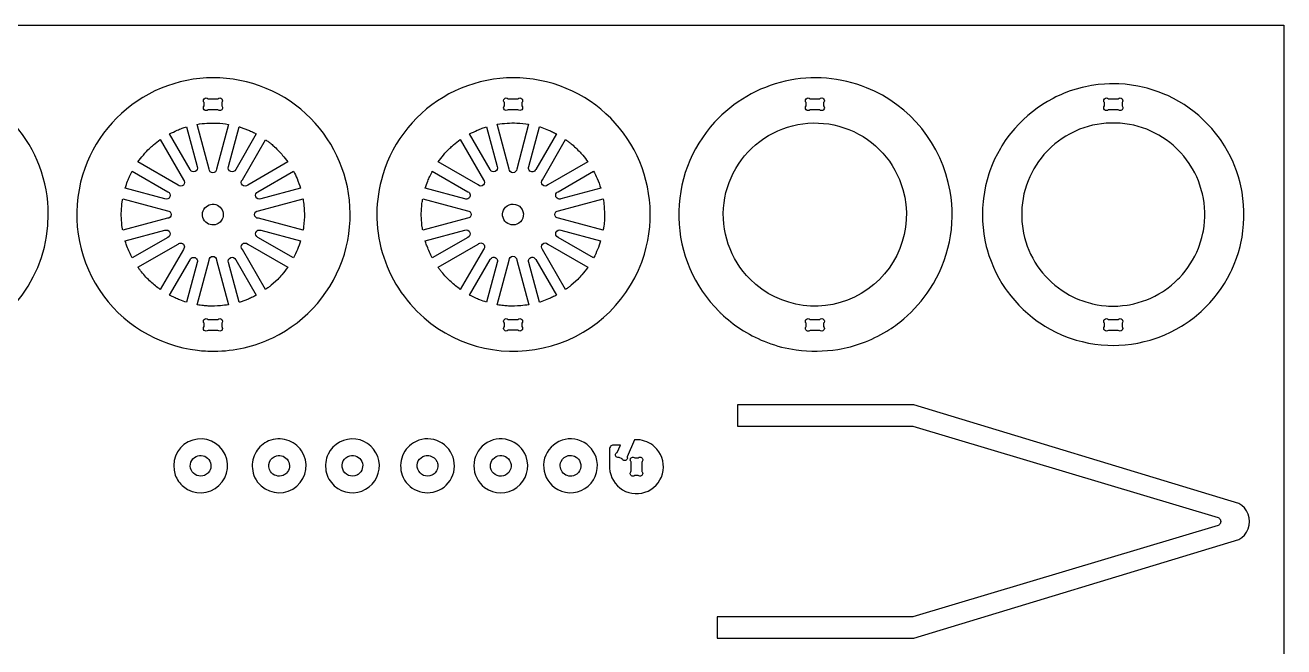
# Model space of a CAD drawing. Extents: x -403 to 468, y -286 to 186.
# Drawn here: x 122.5 to 467.6, y 15.1 to 185.5 of the extents above; entities that cross this region are included whole.
import ezdxf

# ---------------------------------------------------------------- set-up
doc = ezdxf.new("R2010")
doc.units = 0
doc.header["$MEASUREMENT"] = 0
doc.layers.get('0').update_dxf_attribs({"linetype": 'CONTINUOUS'})
doc.layers.add('SECTIONCUTEDGES', color=18, linetype='CONTINUOUS')

msp = doc.modelspace()

# ---------------------------------------------------------------- linework, layer by layer
for points in [[(467.58, 185.51), (467.58, -286.13), (-402.51, -286.13), (-402.51, 185.51)], [(445.84, 135.53), (445.71, 136.8), (445.52, 138.04), (445.27, 139.27), (445.12, 139.87), (444.78, 141.06), (444.59, 141.65), (444.17, 142.8), (443.69, 143.93), (443.16, 145.03), (442.58, 146.09), (441.95, 147.13), (441.62, 147.63), (440.92, 148.62), (440.18, 149.56), (439.39, 150.48), (438.56, 151.35), (437.69, 152.18), (437.23, 152.58), (436.3, 153.35), (435.34, 154.07), (434.34, 154.74), (433.3, 155.37), (432.24, 155.95), (431.14, 156.48), (430.01, 156.96), (428.86, 157.38), (427.68, 157.75), (426.48, 158.06), (425.25, 158.31), (424.01, 158.5), (422.74, 158.63), (421.46, 158.69), (420.16, 158.69), (418.88, 158.63), (417.61, 158.5), (416.37, 158.31), (415.14, 158.06), (413.94, 157.75), (412.76, 157.38), (411.61, 156.96), (410.48, 156.48), (409.38, 155.95), (408.84, 155.67), (407.79, 155.07), (406.78, 154.41), (405.79, 153.71), (404.84, 152.97), (403.93, 152.18), (403.06, 151.35), (402.64, 150.92), (401.83, 150.03), (401.06, 149.1), (400.34, 148.13), (399.66, 147.13), (399.03, 146.09), (398.46, 145.03), (397.93, 143.93), (397.45, 142.8), (397.03, 141.65), (396.66, 140.47), (396.35, 139.27), (396.1, 138.04), (395.91, 136.8), (395.78, 135.53), (395.72, 134.25), (395.72, 132.95), (395.78, 131.67), (395.91, 130.4), (396, 129.78), (396.22, 128.54), (396.5, 127.33), (396.84, 126.14), (397.23, 124.97), (397.68, 123.83), (398.18, 122.72), (398.74, 121.64), (399.34, 120.58), (400, 119.57), (400.7, 118.58), (401.44, 117.63), (402.23, 116.72), (403.06, 115.85), (403.93, 115.02), (404.84, 114.23), (405.79, 113.49), (406.78, 112.79), (407.79, 112.13), (408.84, 111.53), (409.38, 111.25), (410.48, 110.72), (411.61, 110.24), (412.18, 110.02), (413.34, 109.63), (414.54, 109.29), (415.14, 109.14), (416.37, 108.89), (417.61, 108.7), (418.88, 108.57), (419.52, 108.53), (420.81, 108.5), (422.1, 108.53), (423.38, 108.63), (424.63, 108.79), (425.25, 108.89), (426.48, 109.14), (427.68, 109.45), (428.86, 109.82), (430.01, 110.24), (431.14, 110.72), (432.24, 111.25), (433.3, 111.83), (434.34, 112.45), (434.84, 112.79), (435.83, 113.49), (436.77, 114.23), (437.69, 115.02), (438.56, 115.85), (438.98, 116.28), (439.79, 117.17), (440.56, 118.1), (441.28, 119.07), (441.95, 120.07), (442.58, 121.11), (443.16, 122.17), (443.69, 123.27), (444.17, 124.4), (444.39, 124.97), (444.78, 126.14), (445.12, 127.33), (445.4, 128.54), (445.52, 129.16), (445.71, 130.4), (445.84, 131.67), (445.9, 132.95), (445.9, 134.25)]]:
    msp.add_lwpolyline(points, close=True)
at = {"layer": 'SECTIONCUTEDGES'}
for points in [[(60.99, 111.69, 0.325322), (102.91, 97.94, 0.325497), (128.87, 133.59, 0.371858), (96.87, 170.67, 0.371962), (55.52, 144.43, 0.115164), (54.43, 127.41, 0.115322)], [(174.31, 96.14, 0.112364), (190.43, 99.84, 0.210055), (210.03, 122.76, 0.414116), (184.98, 169.48, 0.414311), (138.27, 144.44, 0.221929), (142.82, 113.03, 0.222236), (169.79, 96.39, 0.015157), (171.98, 96.2, 0.014233)], [(231.92, 105.26, 0.254136), (266.86, 97.61, 0.254134), (292.3, 122.77, 0.414116), (267.25, 169.49, 0.414311), (220.54, 144.45, 0.14489), (220.43, 123.19, 0.144775)], [(314.01, 105.84, 0.048565), (319.49, 101.72, 0.045826), (326, 98.52, 0.057671), (333.88, 96.51, 0.073449), (345.36, 96.65, 0.049668), (352.07, 98.42, 0.046635), (358.72, 101.63, 0.040326), (363.39, 104.99, 0.072135), (370.58, 113.16, 0.189941), (376.1, 140.05, 0.25932), (353.18, 168.37, 0.152812), (330.89, 170.15, 0.15269), (311.53, 158.9, 0.193513), (301.71, 132.74, 0.193448), (312.74, 107.05, 0.005813), (313.28, 106.52, 0.004363)], [(172.68, 165.33), (175.34, 165.33, -1), (176.4, 164.27), (176.4, 163.39, -1), (175.34, 162.33), (172.68, 162.33, -1), (171.62, 163.39), (171.62, 164.27, -1)], [(254.95, 165.34), (257.61, 165.34, -1), (258.67, 164.28), (258.67, 163.4, -1), (257.61, 162.34), (254.95, 162.34, -1), (253.89, 163.4), (253.89, 164.28, -1)], [(337.7, 165.33), (340.36, 165.33, -1), (341.42, 164.27), (341.42, 163.39, -1), (340.36, 162.33), (337.7, 162.33, -1), (336.64, 163.39), (336.64, 164.27, -1)], [(419.5, 165.33), (422.16, 165.33, -1), (423.22, 164.27), (423.22, 163.39, -1), (422.16, 162.33), (419.5, 162.33, -1), (418.44, 163.39), (418.44, 164.27, -1)], [(166.76, 157.63), (169.67, 146.76, -1), (167.73, 145.96), (162.1, 155.7, -0.012176), (164.21, 156.7, -0.019565), (165.56, 157.24, -0.009363), (166.16, 157.44, 0.003121)], [(178.29, 158.32), (175.01, 146.07, -1), (172.96, 146.07), (169.68, 158.32, -0.057699), (175.06, 158.66, -0.024823)], [(185.88, 155.72), (180.25, 145.96, -1), (178.3, 146.76), (181.22, 157.65, 0.006199), (181.33, 157.62, -0.0186), (181.45, 157.59), (183.77, 156.74, -0.018388), (184.83, 156.24, 0.006129)], [(249.03, 157.64), (251.94, 146.77, -1), (250, 145.97), (244.37, 155.71, -0.012176), (246.48, 156.71, -0.019565), (247.83, 157.25, -0.009363), (248.43, 157.45, 0.003121)], [(260.56, 158.33), (257.28, 146.08, -1), (255.23, 146.08), (251.95, 158.33, -0.057699), (257.33, 158.67, -0.024823)], [(268.15, 155.73), (262.52, 145.97, -1), (260.57, 146.77), (263.49, 157.66, 0.006199), (263.6, 157.63, -0.0186), (263.72, 157.6), (266.04, 156.75, -0.018388), (267.1, 156.25, 0.006129)], [(321.27, 115.85, -0.49076), (326.3, 155.25, -0.490919), (363.16, 140.47, -0.341454), (351.73, 111.96, -0.341597)], [(159.55, 154.13), (165.89, 143.14, -1), (164.44, 141.69), (153.46, 148.03, -0.014778), (154.93, 149.91, -0.028539), (156.65, 151.75, -0.018438), (157.72, 152.7, -0.011345)], [(194.52, 148.04), (183.53, 141.69, -1), (182.08, 143.14), (188.43, 154.12, 0.006303), (189.21, 153.56, -0.01891), (189.98, 152.97, -0.017187), (190.9, 152.16, -0.012321), (192.11, 150.96, -0.018926), (193.11, 149.83, -0.012469)], [(241.82, 154.14), (248.16, 143.15, -1), (246.71, 141.7), (235.73, 148.04, -0.014778), (237.2, 149.92, -0.028539), (238.92, 151.76, -0.018438), (239.99, 152.71, -0.011345)], [(276.79, 148.05), (265.8, 141.7, -1), (264.35, 143.15), (270.7, 154.13, 0.006303), (271.48, 153.57, -0.01891), (272.25, 152.98, -0.017187), (273.17, 152.17, -0.012321), (274.38, 150.97, -0.018926), (275.38, 149.84, -0.012469)], [(151.88, 145.48), (161.63, 139.85, -1), (160.82, 137.91), (149.95, 140.82, -0.012918), (150.62, 142.76, -0.018758), (151.17, 144.06, -0.010898), (151.52, 144.77, 0.003632)], [(198.03, 140.82), (187.15, 137.91, -1), (186.35, 139.85), (196.09, 145.48, -0.026072), (197.06, 143.46, -0.02074)], [(234.15, 145.49), (243.9, 139.86, -1), (243.09, 137.92), (232.23, 140.83, -0.012918), (232.89, 142.76, -0.018758), (233.44, 144.07, -0.010898), (233.79, 144.78, 0.003632)], [(280.3, 140.83), (269.42, 137.92, -1), (268.62, 139.86), (278.36, 145.49, -0.026072), (279.33, 143.47, -0.020703)], [(149.26, 137.9), (161.51, 134.62, -1), (161.51, 132.57), (149.26, 129.29, 0.006429), (149.11, 130.17, -0.01929), (148.99, 131.06), (148.86, 133.59), (148.99, 136.13, -0.018896), (149.11, 137.02, 0.006298)], [(175.08, 130.96, -0.781821), (171.79, 135.41, -0.781093), (176.78, 133.02, -0.122906), (176.19, 131.78, -0.122447)], [(198.72, 129.29), (186.46, 132.57, -1), (186.46, 134.62), (198.71, 137.9, -0.035509), (199.07, 133.95, -0.037792), (198.86, 130.23, -0.007975), (198.79, 129.76, 0.002658)], [(231.53, 137.91), (243.78, 134.63, -1), (243.78, 132.58), (231.53, 129.3, 0.006429), (231.38, 130.18, -0.01929), (231.26, 131.07), (231.13, 133.6), (231.26, 136.14, -0.018896), (231.38, 137.03, 0.006298)], [(257.33, 130.96, -0.385134), (253.74, 132.26, -0.384041), (254.66, 135.97, -0.445044), (258.77, 134.95, -0.443903)], [(280.99, 129.3), (268.73, 132.58, -1), (268.73, 134.63), (280.98, 137.91, -0.035509), (281.34, 133.96, -0.037792), (281.13, 130.24, -0.007975), (281.06, 129.77, 0.002658)], [(149.93, 126.36), (160.82, 129.28, -1), (161.63, 127.34), (151.88, 121.71, -0.020623), (150.44, 124.9, -0.019978), (149.99, 126.14, -0.019766), (149.96, 126.25, 0.006588)], [(196.1, 121.71), (186.35, 127.34, -1), (187.15, 129.28), (198.02, 126.37, -0.023422), (197.18, 124.02, -0.022807)], [(232.21, 126.37), (243.09, 129.29, -1), (243.9, 127.35), (234.15, 121.72, -0.020623), (232.71, 124.91, -0.019978), (232.26, 126.15, -0.019766), (232.23, 126.26, 0.006588)], [(278.37, 121.72), (268.62, 127.35, -1), (269.42, 129.29), (280.29, 126.38, -0.023422), (279.45, 124.03, -0.022807)], [(153.46, 119.15), (164.44, 125.5, -1), (165.89, 124.05), (159.55, 113.06, -0.024397), (156.99, 115.14, -0.042082), (154.43, 117.86, -0.010889), (153.94, 118.5, 0.00363)], [(188.43, 113.06), (182.08, 124.05, -1), (183.53, 125.5), (194.52, 119.16, -0.014529), (192.89, 117.08, -0.022653), (191.75, 115.83), (189.98, 114.21, -0.018394), (189.21, 113.63, 0.006131)], [(235.73, 119.16), (246.71, 125.51, -1), (248.16, 124.06), (241.82, 113.07, -0.024397), (239.27, 115.15, -0.042082), (236.7, 117.87, -0.010889), (236.21, 118.51, 0.00363)], [(270.7, 113.07), (264.35, 124.06, -1), (265.8, 125.51), (276.79, 119.17, -0.014529), (275.16, 117.09, -0.022653), (274.02, 115.84), (272.25, 114.22, -0.018394), (271.48, 113.64, 0.006131)], [(162.1, 111.48), (167.73, 121.23, -1), (169.67, 120.43), (166.76, 109.56, -0.012234), (164.89, 110.21, -0.017991), (163.64, 110.73, -0.010478), (162.87, 111.1, 0.003492)], [(169.68, 108.86), (172.96, 121.12, -1), (175.01, 121.12), (178.3, 108.87, -0.013089), (176.1, 108.6, -0.036535), (172.74, 108.52, -0.015577), (171.38, 108.63, -0.012352)], [(181.22, 109.54), (178.3, 120.43, -1), (180.25, 121.23), (185.88, 111.47, 0.006248), (184.83, 110.95, -0.018746), (183.77, 110.45), (181.45, 109.6, -0.018599), (181.33, 109.57, 0.006199)], [(244.37, 111.49), (250, 121.24, -1), (251.94, 120.44), (249.03, 109.57, -0.012234), (247.16, 110.22, -0.017991), (245.91, 110.74, -0.010478), (245.14, 111.11, 0.003492)], [(251.95, 108.87), (255.23, 121.13, -1), (257.28, 121.13), (260.57, 108.88, -0.013089), (258.37, 108.61, -0.036535), (255.01, 108.53, -0.015577), (253.65, 108.64, -0.012352)], [(263.49, 109.55), (260.57, 120.44, -1), (262.52, 121.24), (268.15, 111.48, 0.006248), (267.1, 110.96, -0.018746), (266.04, 110.46), (263.72, 109.61, -0.018599), (263.6, 109.58, 0.006199)], [(176.4, 103.8), (176.4, 102.92, -1), (175.34, 101.86), (172.68, 101.86, -1), (171.62, 102.92), (171.62, 103.8, -1), (172.68, 104.86), (175.34, 104.86, -1)], [(253.89, 102.93), (253.89, 103.81, -1), (254.95, 104.87), (257.61, 104.87, -1), (258.67, 103.81), (258.67, 102.93, -1), (257.61, 101.87), (254.95, 101.87, -1)], [(340.36, 101.86), (337.7, 101.86, -1), (336.64, 102.93), (336.64, 103.8, -1), (337.7, 104.86), (340.36, 104.86, -1), (341.42, 103.8), (341.42, 102.93, -1)], [(422.16, 101.86), (419.5, 101.86, -1), (418.44, 102.93), (418.44, 103.8, -1), (419.5, 104.86), (422.16, 104.86, -1), (423.22, 103.8), (423.22, 102.93, -1)], [(165.93, 59.03, 0.875865), (176.66, 69, 0.875175), (163.69, 62.19, 0.066567), (164.6, 60.46, 0.066175)], [(187.19, 59.26, 0.379539), (196.99, 59.14, 0.379687), (198.28, 68.85, 0.173657), (194.29, 71.78, 0.170819), (189.28, 71.53, 0.163652), (185.85, 68.57, 0.156929), (184.81, 63.97, 0.095178), (185.53, 61.44, 0.091539)], [(207.28, 59.26, 0.721922), (219.49, 66.14, 0.721529), (205.59, 67.93, 0.161758), (205, 63.32, 0.161493)], [(228.98, 71.04, 0.18616), (225.76, 66.86, 0.183377), (226.16, 61.52, 0.110679), (228.06, 59.06, 0.201186), (233.57, 57.38, 0.481079), (239.82, 67.07, 0.48086)], [(248.49, 58.81, 0.331987), (257.31, 58.8, 0.331772), (259.84, 67.26, 0.501759), (248.5, 70.65, 0.501516)], [(267.62, 58.81, 0.311571), (275.99, 58.49, 0.311041), (279.27, 66.21, 0.525505), (268.08, 70.96, 0.524889)], [(289.61, 71.85), (287.58, 67.21, 0.08601), (287.6, 67.09, -0.186349), (287.56, 66.62, -0.284949), (286.9, 66.19, -0.285005), (286.22, 66.59, -0.066648), (286.2, 66.63, 0.145329), (286.18, 66.66), (285.38, 67.02, 0.07969), (285.24, 67, -0.210482), (284.71, 67.08, -0.269976), (284.36, 67.74, -0.269963), (284.76, 68.38, -0.065764), (284.8, 68.39, 0.145587), (284.83, 68.41), (285.7, 70.4), (283.53, 70.41, 0.146455), (283.13, 70.2, 0.196282), (282.73, 69.3), (282.74, 64.11, 0.533963), (293.28, 57.81, 0.533869), (295.08, 69.95, 0.08601), (292.93, 71.31, 0.087552), (290.5, 71.86, 0.020955), (290.05, 71.86, -0.006984)], [(171.73, 62.11, -0.40369), (168.05, 63.58, -0.406894), (169.4, 67.28, -0.358958), (172.88, 66.43, -0.355487), (172.73, 62.82, -0.056856), (172.27, 62.4, -0.057759)], [(193.26, 62.11, -0.167832), (191.32, 62.03, -0.173437), (189.8, 63.14, -0.243707), (189.5, 65.74, -0.244139), (191.44, 67.47, -0.337448), (194.62, 66.13, -0.338313), (194.16, 62.72, -0.047911), (193.71, 62.35, -0.054789)], [(213.47, 62.16, -0.439529), (209.58, 63.77, -0.443818), (211.53, 67.47, -0.36461), (214.81, 65.9, -0.361552), (213.83, 62.37, -0.021025), (213.65, 62.26, -0.021405)], [(234.04, 62.16, -0.439529), (230.15, 63.77, -0.443818), (232.1, 67.47, -0.136084), (233.57, 67.44, -0.127388), (234.91, 66.63, -0.098957), (235.44, 65.82, -0.12042), (235.64, 64.43, -0.128999), (235.13, 63.08, -0.130996)], [(250.29, 63.62, -0.393248), (251.61, 67.25, -0.392669), (255.33, 66.19, -0.436091), (254.2, 62.19, -0.435495)], [(273.26, 62.16, -0.318573), (270.05, 62.71, -0.315342), (269.48, 65.95, -0.235508), (271.43, 67.51, -0.318805), (274.47, 66.19, -0.211921), (274.76, 63.92, -0.211232)], [(290.56, 66.88, 0.08601), (290.66, 66.94, -0.186349), (291.1, 67.1, -0.284949), (291.77, 66.66, -0.285005), (291.67, 65.88, -0.066648), (291.64, 65.85, 0.145329), (291.62, 65.82), (291.62, 63.16, 0.08601), (291.68, 63.06, -0.186349), (291.84, 62.61, -0.284949), (291.4, 61.95, -0.285005), (290.61, 62.05, -0.066648), (290.59, 62.07, 0.145329), (290.56, 62.1), (289.68, 62.1, 0.08601), (289.57, 62.04, -0.186349), (289.13, 61.88, -0.284949), (288.47, 62.31, -0.285005), (288.56, 63.1, -0.066648), (288.59, 63.13, 0.145329), (288.62, 63.16), (288.62, 65.82, 0.08601), (288.56, 65.92, -0.186349), (288.4, 66.37, -0.284949), (288.83, 67.03, -0.285005), (289.62, 66.93, -0.066648), (289.65, 66.9, 0.145329), (289.68, 66.88)]]:
    msp.add_lwpolyline(points, format="xyb", close=True, dxfattribs=at)
for points in [[(419.31, 97.77), (420.96, 97.75), (422.31, 97.77), (424.1, 97.89), (425.86, 98.1), (427.59, 98.39), (429.3, 98.76), (430.97, 99.21), (431.8, 99.46), (433.42, 100.02), (435, 100.66), (436.55, 101.37), (438.05, 102.15), (439.51, 103), (440.23, 103.45), (441.62, 104.4), (442.96, 105.4), (444.26, 106.47), (444.89, 107.03), (446.1, 108.18), (447.26, 109.39), (448.36, 110.66), (449.41, 111.97), (450.39, 113.33), (451.31, 114.74), (452.16, 116.19), (452.95, 117.69), (453.32, 118.45), (454, 120.01), (454.61, 121.6), (455.14, 123.23), (455.6, 124.88), (455.8, 125.73), (456.14, 127.43), (456.39, 129.16), (456.57, 130.92), (456.65, 132.7), (456.65, 134.5), (456.57, 136.28), (456.39, 138.04), (456.14, 139.77), (455.98, 140.62), (455.6, 142.31), (455.14, 143.97), (454.61, 145.6), (454, 147.19), (453.67, 147.97), (452.95, 149.51), (452.16, 151.01), (451.31, 152.46), (450.39, 153.87), (449.91, 154.55), (448.89, 155.89), (447.82, 157.18), (446.69, 158.42), (445.5, 159.6), (444.26, 160.73), (442.96, 161.8), (441.62, 162.8), (440.23, 163.75), (438.79, 164.63), (437.3, 165.44), (435.78, 166.19), (435, 166.54), (433.42, 167.18), (431.8, 167.74), (430.14, 168.23), (429.3, 168.44), (427.59, 168.81), (425.86, 169.1), (424.1, 169.31), (422.31, 169.42), (420.65, 169.45), (419.76, 169.44), (418.41, 169.38), (416.64, 169.21), (414.89, 168.97), (413.17, 168.64), (412.32, 168.44), (410.65, 167.99), (409.01, 167.47), (407.4, 166.87), (406.62, 166.54), (405.07, 165.83), (404.31, 165.44), (402.83, 164.63), (401.39, 163.75), (400, 162.8), (398.65, 161.8), (397.36, 160.73), (396.12, 159.6), (394.93, 158.42), (393.8, 157.18), (392.72, 155.89), (392.21, 155.23), (391.23, 153.87), (390.31, 152.46), (389.87, 151.74), (389.05, 150.26), (388.3, 148.75), (387.62, 147.19), (387.01, 145.6), (386.73, 144.79), (386.24, 143.15), (385.82, 141.47), (385.48, 139.77), (385.22, 138.04), (385.13, 137.16), (385, 135.39), (384.95, 133.6), (385, 131.81), (385.13, 130.04), (385.34, 128.29), (385.64, 126.57), (386.02, 124.88), (386.24, 124.05), (386.73, 122.41), (387.31, 120.8), (387.95, 119.22), (388.67, 117.69), (389.45, 116.19), (390.31, 114.74), (391.23, 113.33), (391.71, 112.64), (392.72, 111.31), (393.8, 110.02), (394.93, 108.78), (396.12, 107.6), (397.36, 106.47), (398.65, 105.4), (400, 104.4), (401.39, 103.45), (402.11, 103), (403.57, 102.15), (405.07, 101.37), (406.62, 100.66), (408.2, 100.02), (409.01, 99.73), (410.65, 99.21), (412.32, 98.76), (414.02, 98.39), (415.76, 98.1), (417.52, 97.89)], [(312.27, 17.48), (366.16, 17.48), (455.29, 44.5), (456.11, 45.06), (456.81, 45.75), (457.39, 46.57), (457.81, 47.48), (458.07, 48.46), (458.16, 49.46), (458.07, 50.47), (457.81, 51.44), (457.39, 52.35), (456.81, 53.17), (456.11, 53.87), (455.29, 54.42), (366.16, 81.44), (317.85, 81.44), (317.85, 75.63), (365.86, 75.63), (449.55, 50.56), (449.75, 50.45), (449.93, 50.31), (450.08, 50.13), (450.19, 49.92), (450.26, 49.7), (450.28, 49.46), (450.26, 49.23), (450.19, 49), (450.08, 48.8), (449.93, 48.62), (449.75, 48.47), (449.55, 48.36), (365.86, 23.3), (312.27, 23.3)]]:
    msp.add_lwpolyline(points, close=True, dxfattribs=at)

doc.saveas('drawing.dxf')
